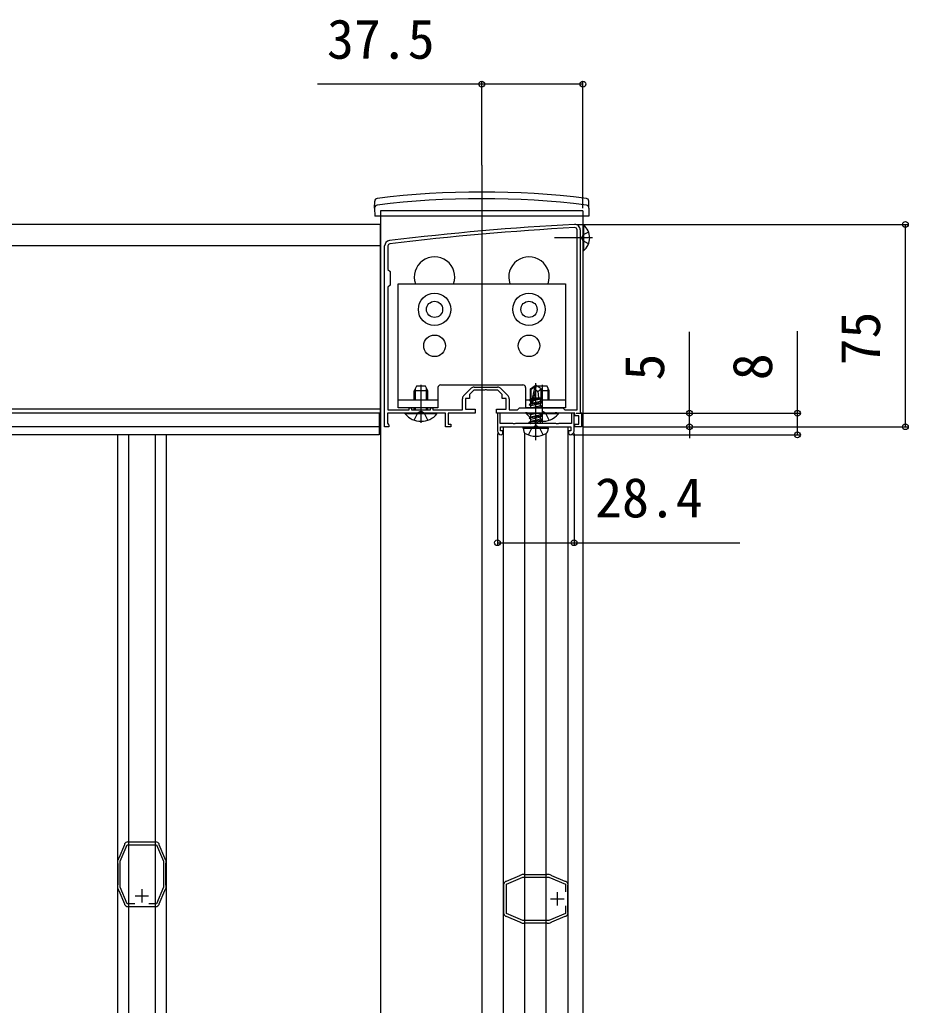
# Model space of a CAD drawing. Units: millimetres, scale not verified. Extents: x -875 to 875, y -1305 to 1298.
# Drawn here: x 267 to 596.3, y -570.4 to -205.1 of the extents above; entities that cross this region are included whole.
import ezdxf
from ezdxf.enums import TextEntityAlignment as Align

# ---------------------------------------------------------------- set-up
doc = ezdxf.new("R2010")
doc.units = ezdxf.units.MM
doc.header["$LTSCALE"] = 8
for name, color, linetype in [('0-2_YKK_11', 7, 'Continuous'), ('0-3_YKK_11E', 7, 'Continuous'), ('0-4_YKK_12', 2, 'Continuous'), ('0-5_YKK_13', 4, 'Continuous'), ('0-6_YKK_D', 6, 'Continuous')]:
    doc.layers.add(name, color=color, linetype=linetype)
doc.styles.add('ＭＳ ゴシック', font='')
doc.styles.get('ＭＳ ゴシック').set_extended_font_data('MS Gothic')

msp = doc.modelspace()

# ---------------------------------------------------------------- linework, layer by layer
at = {"layer": '0-2_YKK_11'}
for p, q in [((473.511, -349.752), (473.511, -282.952)), ((431.451, -344.516), (434.275, -341.692)), ((435.336, -341.252), (444.087, -341.252)), ((445.148, -341.692), (447.972, -344.516))]:
    msp.add_line(p, q, dxfattribs=at)
for points in [[(474.711, -282.952), (474.711, -350.452), (475.211, -350.952), (475.211, -355.952), (472.711, -355.952), (472.711, -354.952), (474.211, -354.952), (474.211, -351.952), (472.711, -351.952), (472.711, -350.952), (466.17, -350.952), (465.986, -350.832), (465.437, -350.832), (465.253, -350.952), (461.17, -350.952), (460.986, -350.832), (460.437, -350.832), (460.253, -350.952), (455.17, -350.952), (454.986, -350.832), (454.437, -350.832), (454.253, -350.952), (443.711, -350.952), (443.711, -349.452), (447.211, -349.452), (447.211, -345.452), (445.711, -345.452), (445.711, -343.952), (444.211, -342.452), (440.17, -342.452), (439.986, -342.332), (439.437, -342.332), (439.253, -342.452), (435.211, -342.452), (433.711, -343.952), (433.711, -345.452), (432.211, -345.452), (432.211, -349.452), (435.711, -349.452), (435.711, -350.952)], [(435.711, -350.952), (425.711, -350.952), (425.711, -354.952), (426.711, -354.952), (426.711, -355.952), (424.711, -355.952), (424.711, -350.952), (416.17, -350.952), (415.986, -350.832), (415.437, -350.832), (415.253, -350.952), (403.211, -350.952), (403.211, -354.661), (403.461, -354.957), (403.711, -355.252), (403.711, -355.952), (402.211, -355.952), (402.211, -288.952)], [(403.411, -288.952), (403.411, -297.652), (404.211, -298.452), (404.211, -303.452), (403.411, -304.252), (403.411, -349.752), (411.311, -349.752), (411.311, -348.952), (412.211, -348.952), (412.211, -349.752), (419.211, -349.752), (419.211, -348.952), (420.111, -348.952), (420.111, -349.752), (431.011, -349.752), (431.011, -345.577)], [(448.411, -345.577), (448.411, -349.752), (451.411, -349.752), (452.211, -348.952), (468.211, -348.952), (469.011, -349.752), (473.511, -349.752)], [(472.411, -357.452), (472.411, -350.952), (471.411, -350.952), (471.411, -354.752), (466.731, -354.752), (466.471, -354.902), (465.951, -354.902), (465.691, -354.752), (458.731, -354.752), (458.471, -354.902), (458.211, -355.053), (457.951, -354.902), (457.691, -354.752), (450.731, -354.752), (450.471, -354.902), (449.951, -354.902), (449.691, -354.752), (445.011, -354.752), (445.011, -350.952), (444.011, -350.952), (444.011, -357.452)], [(445.211, -355.952), (458.211, -355.952), (471.211, -355.952), (471.211, -357.452), (470.411, -357.452), (470.411, -358.452), (470.911, -358.952)], [(445.511, -358.952), (446.011, -358.452), (446.011, -357.452), (445.211, -357.452), (445.211, -355.952)]]:
    msp.add_lwpolyline(points, dxfattribs=at)
for centre, radius, start, end in [((525.492, -1279.551), 999.996, 93.03159, 96.98007), ((472.711, -282.952), 2, 359.99999, 93.0316), ((525.492, -1279.551), 998.796, 93.03159, 96.98007), ((472.711, -282.952), 0.8, 359.99999, 93.03161), ((404.211, -288.952), 2, 96.98007, 179.99999), ((404.211, -288.952), 0.8, 96.98007, 179.99999), ((435.336, -342.752), 1.5, 90.00002, 135.00001), ((444.087, -342.752), 1.5, 44.99999, 89.99998), ((432.511, -345.577), 1.5, 134.99999, 179.99998), ((446.911, -345.577), 1.5, 0.00002, 45.00001), ((445.511, -357.452), 1.5, 180.00001, 269.99999), ((470.911, -357.452), 1.5, 270.00001, 359.99999)]:
    msp.add_arc(centre, radius, start, end, dxfattribs=at)
at = {"layer": '0-3_YKK_11E'}
for p, q in [((312.211, -527.353), (312.211, -532.353)), ((466.218, -533.452), (466.218, -528.452)), ((309.711, -529.853), (314.711, -529.853)), ((463.718, -530.952), (468.718, -530.952))]:
    msp.add_line(p, q, dxfattribs=at)
for points in [[(305.824, -510.635), (305.809, -510.79), (305.802, -510.927), (303.723, -515.871), (303.626, -515.974), (303.529, -516.076), (303.329, -516.553)], [(309.621, -532.852), (306.809, -532.852), (304.211, -526.67), (304.211, -517.034), (306.767, -510.952), (317.656, -510.952), (320.212, -517.034), (320.212, -526.671), (317.614, -532.852), (314.802, -532.852)], [(317.155, -509.952), (307.269, -509.952), (307.14, -509.906), (306.992, -509.86)], [(317.432, -509.86), (317.283, -509.906), (317.155, -509.952)], [(321.094, -516.553), (320.894, -516.076), (320.797, -515.974), (320.7, -515.871), (318.621, -510.927), (318.614, -510.79), (318.599, -510.635)], [(303.211, -517.134), (303.211, -517.652), (303.262, -517.785), (303.312, -517.917), (303.311, -525.788), (303.261, -525.92), (303.212, -526.052), (303.211, -526.57)], [(321.212, -526.57), (321.212, -526.052), (321.162, -525.92), (321.112, -525.788), (321.112, -517.917), (321.162, -517.785), (321.212, -517.652), (321.212, -517.134)], [(452.919, -522.069), (452.442, -522.27), (452.339, -522.367), (452.237, -522.464), (447.293, -524.543), (447.156, -524.55), (447.001, -524.565)], [(462.936, -521.952), (462.418, -521.952), (462.286, -522.002), (462.153, -522.052), (454.282, -522.052), (454.15, -522.002), (454.018, -521.952), (453.5, -521.952)], [(469.435, -524.565), (469.28, -524.55), (469.143, -524.543), (464.199, -522.464), (464.096, -522.367), (463.994, -522.27), (463.517, -522.069)], [(446.225, -525.732), (446.271, -525.881), (446.318, -526.009)], [(446.318, -526.009), (446.318, -535.895), (446.271, -536.024), (446.225, -536.172)], [(469.218, -533.542), (469.218, -536.355), (463.036, -538.952), (453.4, -538.952), (447.318, -536.397), (447.318, -525.508), (453.399, -522.952), (463.036, -522.952), (469.218, -525.55), (469.218, -528.362)], [(470.21, -536.172), (470.165, -536.024), (470.118, -535.895), (470.118, -526.009), (470.165, -525.881), (470.21, -525.732)], [(303.329, -527.151), (303.529, -527.628), (303.626, -527.731), (303.723, -527.833), (305.802, -532.777), (305.809, -532.914), (305.824, -533.069)], [(318.599, -533.069), (318.614, -532.914), (318.621, -532.777), (320.7, -527.833), (320.797, -527.731), (320.894, -527.628), (321.095, -527.151)], [(306.991, -533.845), (307.14, -533.799), (307.269, -533.752), (317.154, -533.752), (317.283, -533.799), (317.432, -533.845)], [(447.001, -537.34), (447.156, -537.355), (447.293, -537.362), (452.237, -539.44), (452.339, -539.538), (452.442, -539.635), (452.919, -539.835)], [(453.5, -539.952), (454.018, -539.952), (454.15, -539.902), (454.282, -539.852), (462.153, -539.852), (462.286, -539.902), (462.418, -539.952), (462.936, -539.952)], [(463.517, -539.835), (463.994, -539.635), (464.096, -539.538), (464.199, -539.44), (469.143, -537.362), (469.28, -537.355), (469.435, -537.34)]]:
    msp.add_lwpolyline(points, dxfattribs=at)
for centre, start, end in [((307.142, -511.352), 95.73921, 151.44435), ((317.282, -511.352), 28.55562, 84.26075), ((304.712, -517.134), 157.21229, 180.00002), ((319.712, -517.134), 359.99994, 22.78745), ((453.5, -523.452), 89.99994, 112.78745), ((462.936, -523.452), 67.21227, 90), ((447.718, -525.882), 118.55562, 174.26075), ((468.718, -525.882), 5.73917, 61.44408), ((304.711, -526.57), 179.99992, 202.78766), ((319.712, -526.57), 337.21227, 0), ((307.141, -532.352), 208.55653, 264.26086), ((317.282, -532.352), 275.73917, 331.44408), ((447.718, -536.022), 185.73921, 241.44435), ((468.718, -536.022), 298.55653, 354.26086), ((453.5, -538.452), 247.21229, 270.00002), ((462.936, -538.452), 269.99992, 292.78766)]:
    msp.add_arc(centre, 1.5, start, end, dxfattribs=at)
at = {"layer": '0-4_YKK_12'}
for p, q in [((438.211, -258.952), (438.211, -763.452)), ((475.711, -275.952), (400.711, -275.952)), ((400.711, -275.952), (400.711, -277.952)), ((475.711, -275.952), (475.711, -277.952)), ((400.711, -280.955), (-524.289, -280.955)), ((400.711, -277.952), (400.711, -722.452)), ((400.711, -355.955), (400.711, -280.955)), ((475.711, -277.952), (475.711, -734.452)), ((400.711, -288.955), (-524.289, -288.955)), ((400.711, -349.455), (-524.289, -349.455)), ((400.711, -350.955), (-524.289, -350.955)), ((400.211, -350.952), (-10.289, -350.952)), ((400.711, -355.955), (-524.289, -355.955)), ((446.211, -705.952), (446.211, -355.952)), ((446.211, -355.952), (470.211, -355.952)), ((470.211, -705.952), (470.211, -355.952)), ((400.211, -358.952), (-10.289, -358.952)), ((303.211, -358.952), (303.211, -702.952)), ((307.269, -358.952), (307.269, -702.952)), ((317.154, -358.952), (317.154, -702.952)), ((321.212, -358.952), (321.212, -702.952)), ((454.176, -703.585), (454.176, -358.319)), ((462.047, -703.452), (462.047, -358.453))]:
    msp.add_line(p, q, dxfattribs=at)
msp.add_lwpolyline([(400.211, -350.952), (400.211, -355.952), (400.211, -358.952)], dxfattribs=at)
for centre in [(420.712, -300.452), (455.712, -300.452)]:
    msp.add_arc(centre, 7.5, 340.52879, 199.47121, dxfattribs=at)
at = {"layer": '0-5_YKK_13'}
for p, q in [((398.511, -274.952), (398.558, -272.285)), ((477.911, -274.952), (477.865, -272.285)), ((398.511, -274.952), (398.564, -277.952)), ((477.911, -274.952), (477.859, -277.952)), ((477.859, -277.952), (398.564, -277.952)), ((475.711, -281.202), (475.711, -290.702)), ((475.939, -281.202), (475.711, -281.202)), ((475.939, -281.202), (475.939, -290.702)), ((475.804, -284.807), (475.196, -285.952)), ((477.82, -283.802), (475.804, -284.807)), ((479.211, -285.952), (465.158, -285.952)), ((475.804, -287.097), (475.196, -285.952)), ((477.82, -288.102), (475.804, -287.097)), ((475.939, -290.702), (475.711, -290.702)), ((414.011, -340.952), (413.211, -342.652)), ((413.211, -346.052), (413.211, -342.652)), ((418.211, -342.652), (413.211, -342.652)), ((413.644, -346.052), (413.644, -341.732)), ((417.411, -340.952), (414.011, -340.952)), ((415.711, -354.452), (415.711, -340.453)), ((418.211, -342.652), (417.411, -340.952)), ((417.778, -346.052), (417.778, -341.732)), ((418.211, -346.052), (418.211, -342.652)), ((422.961, -340.452), (453.461, -340.452)), ((454.461, -341.452), (454.461, -348.952)), ((456.21, -341.881), (458.035, -340.651)), ((456.21, -345.734), (456.21, -341.881)), ((456.21, -341.881), (456.564, -342.069)), ((456.631, -347.254), (458.035, -341.077)), ((457.141, -347.132), (458.211, -342.424)), ((458.388, -340.651), (458.035, -340.651)), ((458.035, -341.077), (458.035, -340.651)), ((458.211, -360.896), (458.211, -339.823)), ((458.211, -342.424), (458.211, -340.651)), ((458.211, -342.424), (458.388, -340.651)), ((460.212, -341.881), (458.388, -340.651)), ((459.011, -340.952), (458.969, -341.043)), ((462.411, -340.952), (459.011, -340.952)), ((459.035, -342.887), (460.212, -341.881)), ((460.212, -345.325), (460.212, -341.881)), ((463.211, -342.652), (460.212, -342.652)), ((460.711, -354.452), (460.711, -340.453)), ((463.211, -342.652), (462.411, -340.952)), ((462.778, -346.052), (462.778, -341.732)), ((463.211, -346.052), (463.211, -342.652)), ((421.961, -346.052), (407.211, -346.052)), ((455.857, -346.052), (454.461, -346.052)), ((455.74, -347.654), (460.683, -346.83)), ((460.683, -346.948), (455.74, -347.772)), ((455.857, -345.938), (456.564, -345.801)), ((455.857, -346.192), (455.857, -345.938)), ((455.857, -346.192), (456.564, -346.076)), ((455.857, -346.192), (456.387, -346.498)), ((456.21, -345.241), (456.564, -345.241)), ((456.387, -346.498), (456.567, -346.457)), ((456.387, -347.28), (456.387, -346.498)), ((457.146, -347.109), (460.036, -346.456)), ((457.334, -346.284), (460.036, -345.674)), ((457.413, -345.936), (460.448, -345.436)), ((457.484, -345.622), (459.445, -345.241)), ((457.571, -345.241), (460.212, -345.241)), ((460.448, -345.436), (460.036, -345.674)), ((460.036, -346.456), (460.036, -345.674)), ((469.211, -346.052), (460.036, -346.052)), ((460.683, -346.83), (460.036, -346.456)), ((460.683, -346.948), (460.036, -347.322)), ((460.212, -345.325), (460.448, -345.436)), ((460.683, -346.948), (460.683, -346.83)), ((413.211, -349.752), (413.211, -348.952)), ((413.644, -349.752), (413.644, -348.952)), ((415.711, -350.209), (414.566, -350.817)), ((415.711, -350.209), (416.856, -350.817)), ((417.778, -349.752), (417.778, -348.952)), ((418.211, -349.752), (418.211, -348.952)), ((455.74, -347.772), (455.74, -347.654)), ((455.74, -347.772), (456.387, -348.146)), ((456.387, -348.146), (460.036, -347.322)), ((456.387, -348.928), (456.387, -348.146)), ((457.838, -348.952), (460.683, -348.478)), ((458.211, -349.752), (458.211, -348.952)), ((460.683, -348.596), (458.544, -348.952)), ((460.036, -348.104), (460.036, -347.322)), ((460.683, -348.478), (460.036, -348.104)), ((460.683, -348.596), (460.036, -348.97)), ((460.683, -348.596), (460.683, -348.478)), ((460.711, -350.209), (461.856, -350.817)), ((409.811, -350.952), (421.611, -350.952)), ((409.811, -351.2), (409.811, -350.952)), ((421.611, -351.2), (409.811, -351.2)), ((413.211, -353.535), (414.566, -350.817)), ((418.211, -353.535), (416.856, -350.817)), ((421.611, -351.2), (421.611, -350.952)), ((454.811, -350.952), (466.611, -350.952)), ((454.811, -351.2), (454.811, -350.952)), ((455.969, -351.2), (454.811, -351.2)), ((455.74, -351.068), (455.74, -350.95)), ((456.431, -350.952), (455.74, -351.068)), ((455.74, -351.068), (456.387, -351.441)), ((455.74, -352.598), (460.683, -351.774)), ((460.683, -351.892), (455.74, -352.715)), ((455.74, -352.715), (455.74, -352.598)), ((455.74, -352.715), (456.387, -353.089)), ((455.74, -354.246), (460.683, -353.422)), ((460.683, -353.539), (455.74, -354.363)), ((455.74, -354.246), (456.387, -353.872)), ((455.74, -354.363), (455.74, -354.246)), ((455.74, -354.363), (456.387, -354.737)), ((456.387, -351.441), (458.553, -350.952)), ((456.387, -352.224), (456.387, -351.441)), ((456.387, -353.089), (460.036, -352.265)), ((456.387, -353.872), (460.036, -353.048)), ((456.387, -353.872), (456.387, -353.089)), ((456.387, -354.737), (460.036, -353.913)), ((460.036, -351.4), (460.036, -350.952)), ((466.611, -351.2), (460.036, -351.2)), ((460.683, -351.774), (460.036, -351.4)), ((460.683, -351.892), (460.036, -352.265)), ((460.036, -353.048), (460.036, -352.265)), ((460.683, -353.422), (460.036, -353.048)), ((460.683, -353.539), (460.036, -353.913)), ((460.036, -354.696), (460.036, -353.913)), ((460.683, -351.892), (460.683, -351.774)), ((460.683, -353.539), (460.683, -353.422)), ((463.211, -353.535), (461.856, -350.817)), ((466.611, -351.2), (466.611, -350.952)), ((453.607, -356.541), (453.711, -355.952)), ((453.607, -356.541), (453.809, -357.688)), ((453.607, -356.541), (462.816, -356.541)), ((453.711, -355.952), (462.712, -355.952)), ((456.387, -354.752), (456.387, -354.737)), ((460.036, -354.696), (459.848, -354.752)), ((460.134, -354.752), (460.036, -354.696)), ((462.816, -356.541), (462.614, -357.688)), ((462.816, -356.541), (462.712, -355.952))]:
    msp.add_line(p, q, dxfattribs=at)
for points in [[(407.211, -348.952), (407.211, -302.952), (469.211, -302.952), (469.211, -348.952), (454.461, -348.952)], [(421.961, -341.452), (421.961, -348.952), (407.211, -348.952)], [(456.564, -347.068), (456.564, -342.069), (458.035, -341.077)], [(458.211, -342.297), (459.035, -342.887), (459.271, -345.241)], [(455.857, -345.938), (456.387, -345.633), (456.564, -345.593)], [(455.74, -347.654), (456.387, -347.28), (456.613, -347.229)], [(456.345, -348.952), (456.387, -348.928), (460.036, -348.104)], [(455.74, -352.598), (456.387, -352.224), (460.036, -351.4)], [(455.504, -358.989), (456.864, -356.262), (458.211, -355.545)], [(460.919, -358.989), (459.559, -356.262), (458.211, -355.545)]]:
    msp.add_lwpolyline(points, dxfattribs=at)
for centre, radius in [((420.711, -312.452), 6), ((455.711, -312.452), 6), ((420.711, -312.452), 3), ((455.711, -312.452), 3), ((420.711, -325.952), 4), ((455.711, -325.952), 4)]:
    msp.add_circle(centre, radius, dxfattribs=at)
for centre, radius, start, end in [((438.211, -588.952), 320, 83.0403, 96.9597), ((399.514, -274.799), 1, 97.02227, 179), ((399.558, -272.303), 1, 96.9597, 179), ((438.211, -588.952), 317.528, 82.97773, 97.02227), ((476.865, -272.303), 1, 1, 83.0403), ((476.909, -274.799), 1, 1, 82.97773), ((472.111, -285.952), 6.1, 308.85935, 51.14065), ((422.961, -341.452), 1, 90, 180), ((453.461, -341.452), 1, 0, 90), ((456.856, -347.068), 0.292, 180, 347.19096), ((415.711, -346.252), 7.7, 219.98312, 320.01688), ((460.711, -346.252), 7.7, 219.98312, 233.00612), ((460.711, -346.252), 7.7, 264.9665, 320.01688), ((454.853, -357.504), 1.059, 190, 239.36409), ((461.57, -357.504), 1.059, 300.63591, 350), ((458.211, -351.833), 7.651, 239.36409, 300.63591)]:
    msp.add_arc(centre, radius, start, end, dxfattribs=at)
at = {"layer": '0-6_YKK_D'}
for p, q in [((438.211, -258.952), (438.211, -227.952)), ((475.711, -274.952), (475.711, -227.952)), ((473.606, -280.955), (596.211, -280.955)), ((595.211, -355.952), (595.211, -280.955)), ((515.211, -350.952), (515.211, -320.761)), ((555.211, -350.952), (555.211, -320.534)), ((473.241, -350.952), (556.211, -350.952)), ((473.241, -350.952), (516.211, -350.952)), ((515.211, -355.952), (515.211, -350.952)), ((555.211, -358.952), (555.211, -350.952)), ((475.911, -355.952), (596.211, -355.952)), ((475.911, -355.952), (516.211, -355.952)), ((515.211, -355.952), (515.211, -360.252)), ((444.011, -358.452), (444.011, -399.952)), ((471.911, -358.952), (556.211, -358.952)), ((472.411, -358.452), (472.411, -399.952))]:
    msp.add_line(p, q, dxfattribs=at)
for points in [[(475.711, -228.952), (438.211, -228.952), (377.321, -228.952)], [(444.011, -398.952), (472.411, -398.952), (533.871, -398.952)]]:
    msp.add_lwpolyline(points, dxfattribs=at)
for centre in [(438.211, -228.952), (475.711, -228.952), (595.211, -280.955), (515.211, -350.952), (555.211, -350.952), (515.211, -355.952), (555.211, -358.952), (595.211, -355.952), (444.011, -398.952), (472.411, -398.952)]:
    msp.add_circle(centre, 1.075, dxfattribs=at)

# ---------------------------------------------------------------- texts
at = {"layer": '0-6_YKK_D', "style": 'ＭＳ ゴシック'}
for s, p in [('37.5', (380.843, -223.952)), ('28.4', (480.234, -393.952))]:
    msp.add_text(s, height=14.66, dxfattribs=at).set_placement(p, align=Align.BOTTOM_LEFT)
for s, p in [('75', (590.211, -333.226)), ('5', (510.211, -338.83)), ('8', (550.211, -338.716))]:
    msp.add_text(s, height=14.66, rotation=90, dxfattribs=at).set_placement(p, align=Align.BOTTOM_LEFT)

doc.saveas('drawing.dxf')
